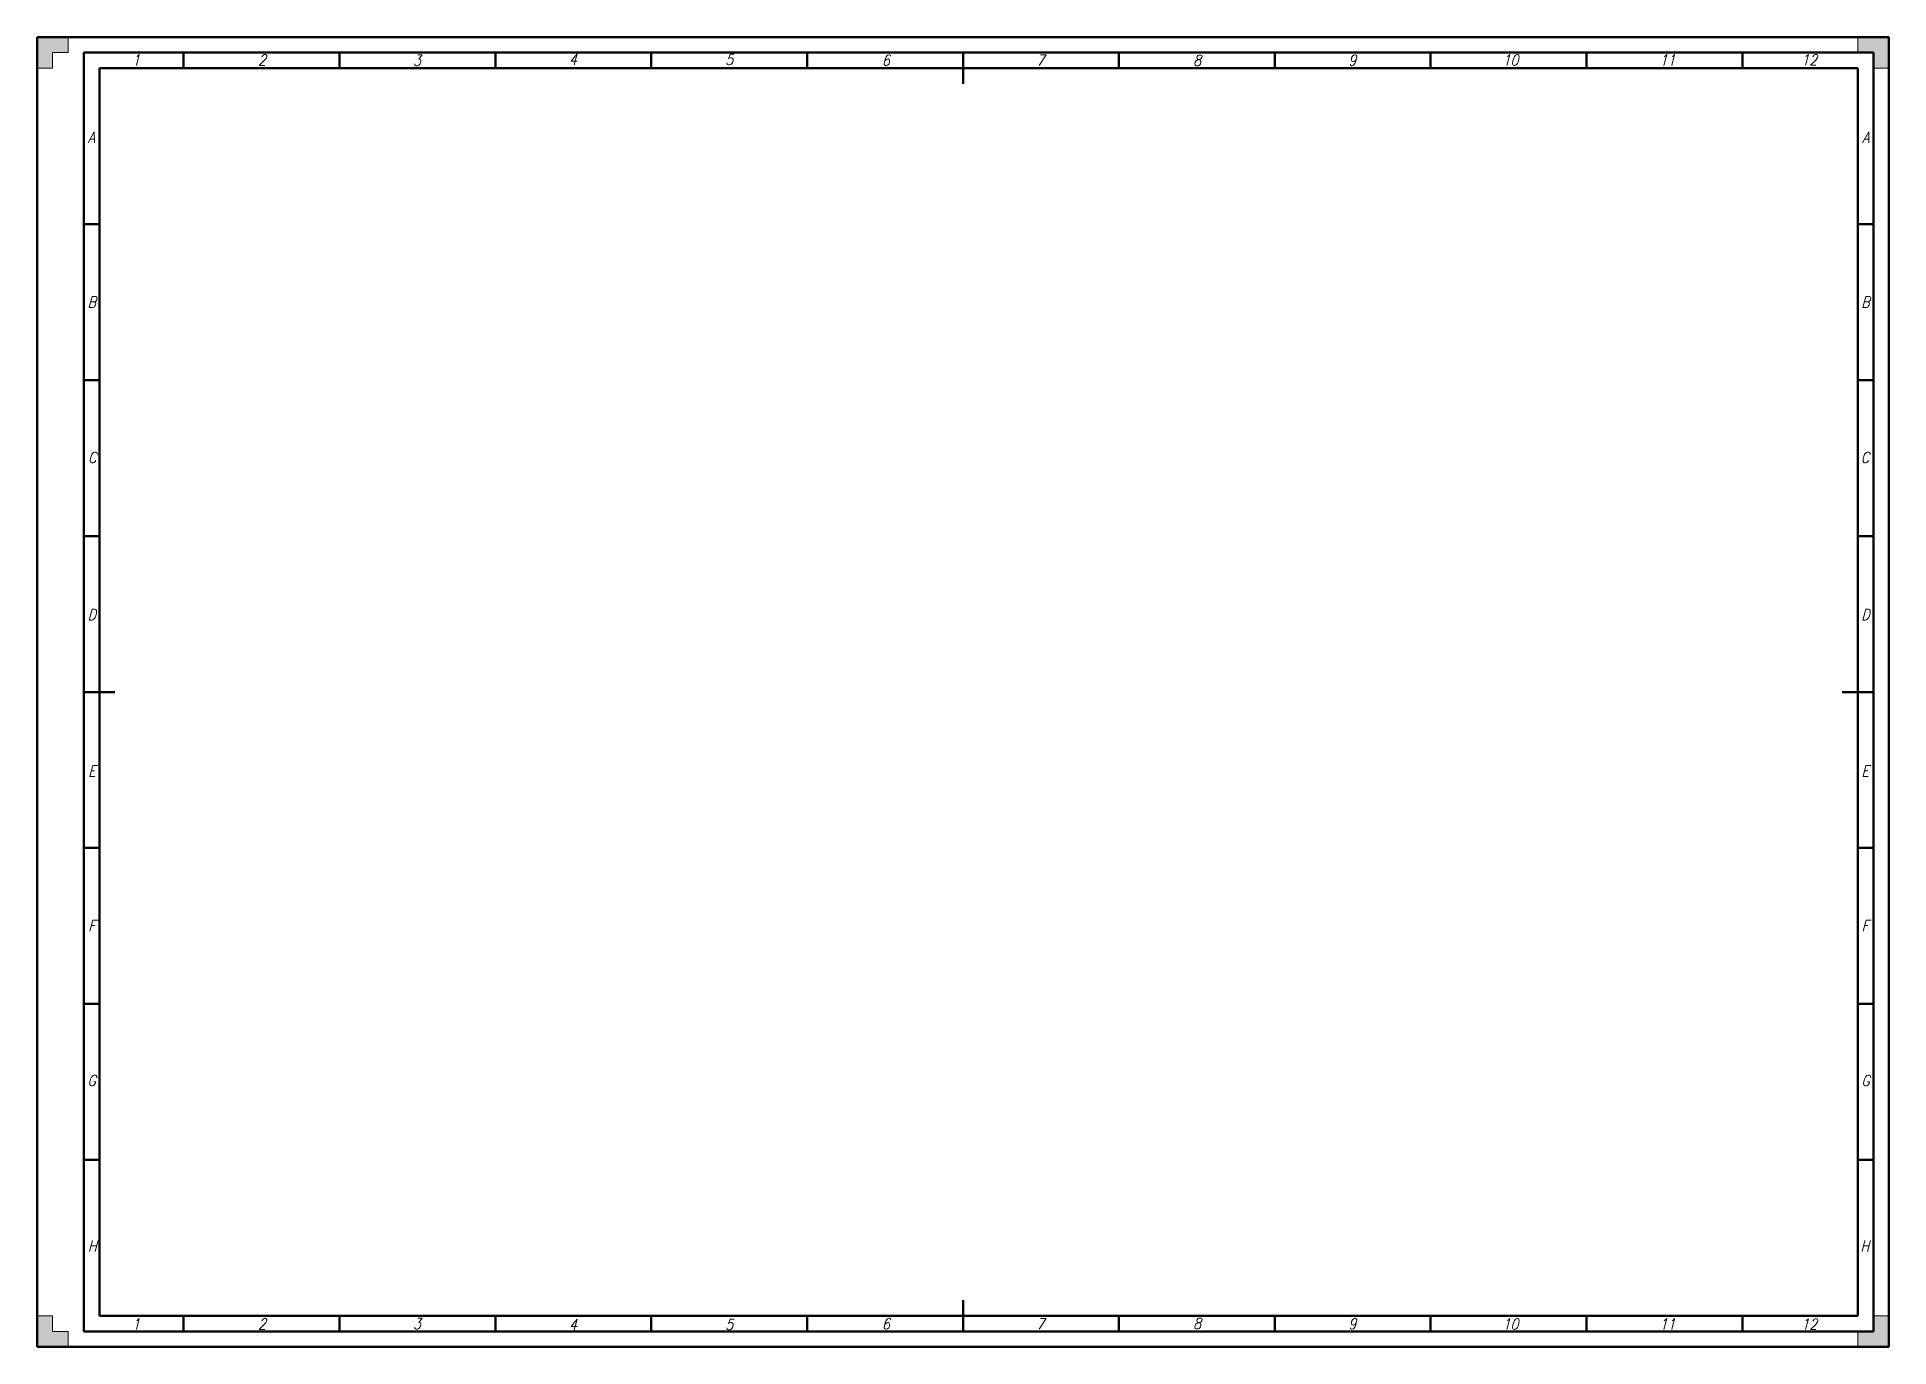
# Model space of a CAD drawing. Header units: millimetres. Extents: x 0 to 594, y 0 to 420.
import ezdxf

# ---------------------------------------------------------------- set-up
doc = ezdxf.new("R2010")
doc.units = ezdxf.units.MM
doc.header["$LTSCALE"] = 0.5
for name, color, linetype, lineweight in [('111-NAPISY', 111, 'Continuous', 18), ('140-KRESKOWANIE', 140, 'Continuous', 15), ('41-GRUBA CIĄGŁA', 41, 'Continuous', 50)]:
    doc.layers.add(name, color=color, linetype=linetype, lineweight=lineweight)
doc.styles.get("Standard").update_dxf_attribs({"font": 'simplex.shx', "width": 0.85, "oblique": 15})

msp = doc.modelspace()

# ---------------------------------------------------------------- hatches: boundary and pattern name
at = {"layer": '140-KRESKOWANIE'}
h = msp.add_hatch(color=256, dxfattribs=at)
h.dxf.hatch_style = 1
h.paths.add_polyline_path([(10, 420), (0, 420), (0, 410), (5, 410), (5, 415), (10, 415)])
h.paths.add_polyline_path([(594, 420), (584, 420), (584, 415), (589, 415), (589, 410), (594, 410)])
h.paths.add_polyline_path([(594, 10), (589, 10), (589, 5), (584, 5), (584, 0), (594, 0)])
h.paths.add_polyline_path([(10, 5), (5, 5), (5, 10), (0, 10), (0, 0), (10, 0)])

# ---------------------------------------------------------------- linework, layer by layer
for p, q in [((0, 420), (0, 410)), ((10, 420), (0, 420)), ((10, 415), (10, 420)), ((594, 420), (584, 420)), ((584, 420), (584, 415)), ((594, 410), (594, 420)), ((0, 410), (5, 410)), ((5, 410), (5, 415)), ((5, 415), (10, 415)), ((584, 415), (589, 415)), ((589, 415), (589, 410)), ((589, 410), (594, 410)), ((0, 0), (0, 10)), ((0, 10), (5, 10)), ((5, 10), (5, 5)), ((589, 5), (589, 10)), ((589, 10), (594, 10)), ((594, 10), (594, 0)), ((10, 0), (0, 0)), ((5, 5), (10, 5)), ((10, 5), (10, 0)), ((584, 0), (584, 5)), ((584, 5), (589, 5)), ((594, 0), (584, 0))]:
    msp.add_line(p, q, dxfattribs=at)
at = {"layer": '41-GRUBA CIĄGŁA'}
for p, q in [((0, 420), (594, 420)), ((0, 420), (0, 0)), ((594, 420), (594, 0)), ((15, 415), (589, 415)), ((15, 5), (15, 415)), ((20, 410), (20, 10)), ((584, 410), (20, 410)), ((20, 410), (20, 10)), ((47, 410), (47, 415)), ((97, 410), (97, 415)), ((147, 410), (147, 415)), ((197, 410), (197, 415)), ((247, 410), (247, 415)), ((297, 405), (297, 415)), ((347, 410), (347, 415)), ((397, 410), (397, 415)), ((447, 410), (447, 415)), ((497, 410), (497, 415)), ((547, 410), (547, 415)), ((584, 10), (584, 410)), ((589, 415), (589, 5)), ((20, 360), (15, 360)), ((584, 360), (589, 360)), ((20, 310), (15, 310)), ((584, 310), (589, 310)), ((20, 260), (15, 260)), ((584, 260), (589, 260)), ((25, 210), (15, 210)), ((579, 210), (589, 210)), ((20, 160), (15, 160)), ((584, 160), (589, 160)), ((20, 110), (15, 110)), ((584, 110), (589, 110)), ((20, 60), (15, 60)), ((584, 60), (589, 60)), ((297, 15), (297, 5)), ((20, 10), (584, 10)), ((47, 10), (47, 5)), ((97, 10), (97, 5)), ((147, 10), (147, 5)), ((197, 10), (197, 5)), ((247, 10), (247, 5)), ((347, 10), (347, 5)), ((397, 10), (397, 5)), ((447, 10), (447, 5)), ((497, 10), (497, 5)), ((547, 10), (547, 5)), ((0, 0), (594, 0)), ((589, 5), (15, 5))]:
    msp.add_line(p, q, dxfattribs=at)

# ---------------------------------------------------------------- texts
at = {"layer": '111-NAPISY', "char_height": 3.5}
for s, insert, attachment_point in [('1', (30.45, 414.42), 1), ('2', (70.9, 414.39), 1), ('3', (120.59, 414.28), 1), ('4', (170.64, 414.59), 1), ('5', (220.71, 414.54), 1), ('6', (270.99, 414.32), 1), ('7', (320.52, 414.35), 1), ('8', (370.82, 414.24), 1), ('9', (420.6, 414.32), 1), ('10', (470.05, 414.38), 1), ('11', (520.37, 414.42), 1), ('12', (565.85, 414.45), 1), ('A', (16.29, 389.58), 1), ('A', (587.71, 389.58), 3), ('B', (16.21, 336.76), 1), ('B', (587.79, 336.76), 3), ('C', (16.36, 286.94), 1), ('C', (587.64, 286.94), 3), ('D', (16.22, 236.58), 1), ('D', (587.78, 236.58), 3), ('E', (16.41, 186.4), 1), ('E', (587.59, 186.4), 3), ('F', (16.47, 136.8), 1), ('F', (587.53, 136.8), 3), ('G', (16.17, 87.17), 1), ('G', (587.83, 87.17), 3), ('H', (16.34, 34.08), 1), ('H', (587.66, 34.08), 3), ('1', (30.45, 5.58), 7), ('2', (70.9, 5.61), 7), ('3', (120.59, 5.72), 7), ('4', (170.64, 5.41), 7), ('5', (220.71, 5.46), 7), ('6', (270.99, 5.68), 7), ('7', (320.52, 5.65), 7), ('8', (370.82, 5.76), 7), ('9', (420.6, 5.68), 7), ('10', (470.05, 5.62), 7), ('11', (520.37, 5.58), 7), ('12', (565.85, 5.55), 7)]:
    msp.add_mtext_dynamic_manual_height_columns(s, width=3.5, gutter_width=12.5, heights=[3.98], dxfattribs=dict(at, insert=insert, attachment_point=attachment_point))

doc.saveas('drawing.dxf')
